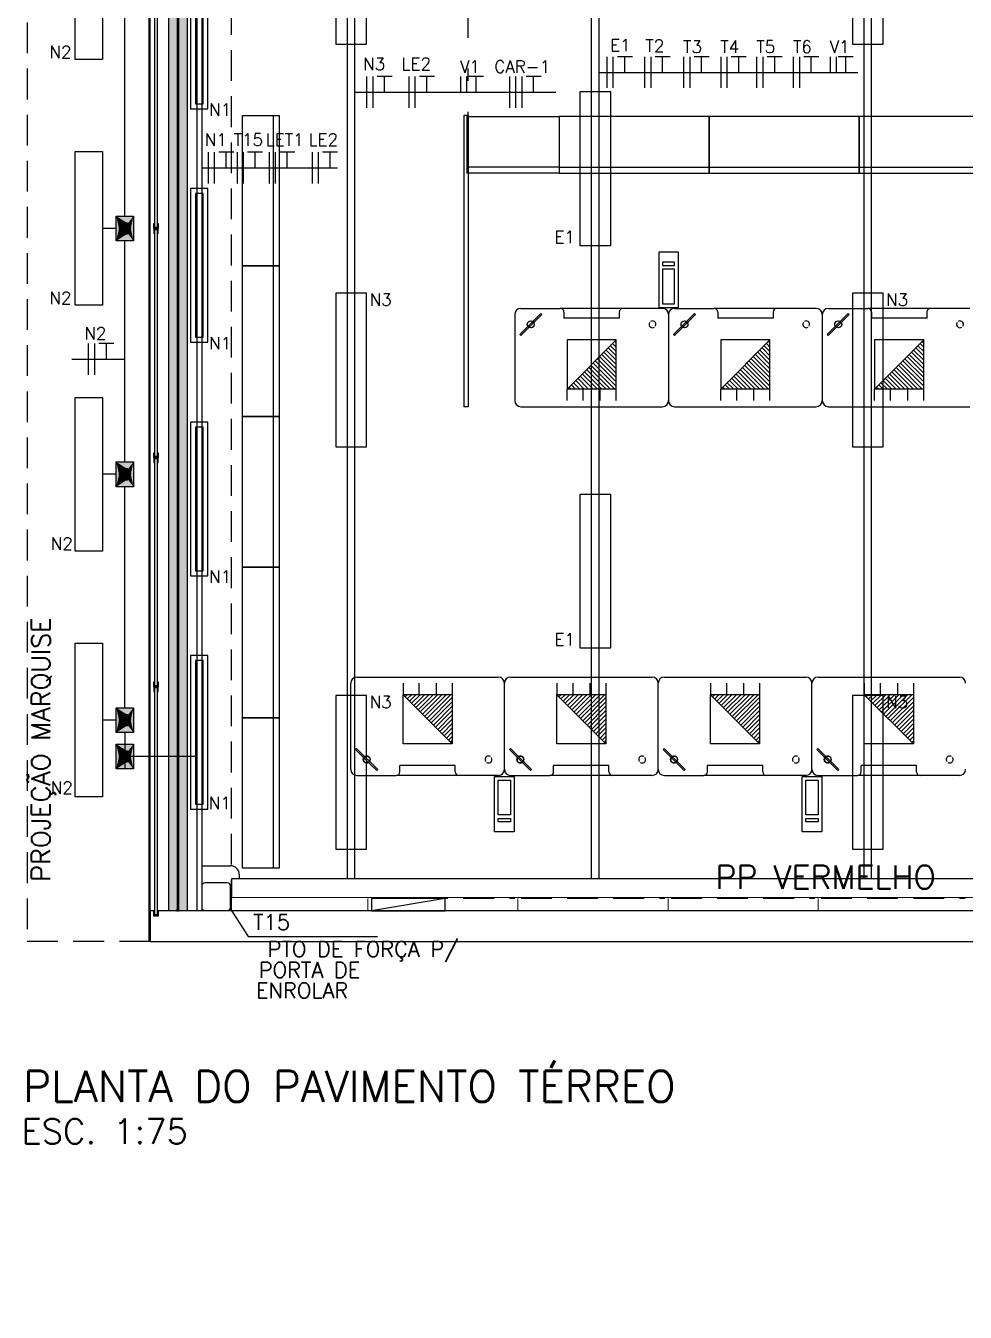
# Model space of a CAD drawing. Header units: metres. Extents: x -367 to 368, y -238 to 226.
# Drawn here: x 198.99 to 206.63, y 196.98 to 207.45 of the extents above; entities that cross this region are included whole.
import ezdxf
from ezdxf.enums import TextEntityAlignment as Align

# ---------------------------------------------------------------- set-up
doc = ezdxf.new("R2010")
doc.units = ezdxf.units.M
for name, pattern in [('LA_BAU_BASES GERAIS_R00$0$LA_BAU_FACHADAS_R01$0$DASHED2', [0.375, 0.25, -0.125]), ('LA_BAU_BASES GERAIS_R00$0$LA_BAU_MERC_R01$0$HIDDEN', [0.375, 0.25, -0.125]), ('LA_BAU_MERC_R01$0$DASHDOT', [1, 0.5, -0.25, 0, -0.25])]:
    doc.linetypes.add(name, pattern=pattern)
for name, color, linetype in [('A-SETA', 2, 'Continuous'), ('A-SIMBELET', 10, 'Continuous'), ('BAS_ILUM_R02$0$ARQ-HAC-251', 7, 'Continuous'), ('ELE-ELÉTRICA', 160, 'Continuous'), ('ELETRICA', 160, 'Continuous'), ('INDICACAO_CIRCUITO', 10, 'Continuous'), ('LA_BAU_BASES GERAIS_R00$0$base', 253, 'Continuous'), ('LA_BAU_BASES GERAIS_R00$0$LA_BAU_MERC_R01$0$CHECK-OUT', 6, 'Continuous'), ('LA_BAU_LUM TÉRREO_R02$0$ARQ-HAC-251', 251, 'Continuous'), ('LA_BAU_LUM TÉRREO_R02$0$ARQ-LUM', 2, 'Continuous'), ('LA_BAU_MERC_R01$0$ARQ-MOB', 8, 'Continuous'), ('Texto', 20, 'Continuous')]:
    doc.layers.add(name, color=color, linetype=linetype)
doc.styles.add('LA_BAU_BASES GERAIS_R00$0$LA_BAU_MERC_R01$0$R40-125-RS', font='romans.shx', dxfattribs={"height": 0.1248})
doc.styles.add('LA_BAU_BASES GERAIS_R00$0$LA_BAU_MERC_R01$0$R60-125-RS', font='romans.shx', dxfattribs={"height": 0.19})
doc.styles.add('LA_BAU_BASES GERAIS_R00$0$LA_BAU_MERC_R01$0$RS80', font='ROMANS', dxfattribs={"height": 0.18})
doc.styles.add('LA_BAU_BASES GERAIS_R00$0$R60-100-RS', font='romans.shx', dxfattribs={"height": 0.152})
doc.styles.add('LA_BAU_BASES GERAIS_R00$0$R60-125-RS', font='romans.shx', dxfattribs={"height": 0.19})
doc.styles.add('LA_BAU_BASES GERAIS_R00$0$R80-100-RS', font='romans.shx', dxfattribs={"height": 0.203})
doc.styles.get("Standard").update_dxf_attribs({"font": 'romans.shx'})
doc.linetypes.add('ZIGZAG', pattern='A,0.00254,-5.08,[131,ltypeshp.shx,S=5.08,R=0,X=-5.08,Y=0],-10.16,[131,ltypeshp.shx,S=5.08,R=180,X=5.08,Y=0],-5.08', length=20.32254)
pattern_1 = [(45, (200.66, 197.437384), (-0.0561266, 0.0561266), [])]

# ---------------------------------------------------------------- blocks, each defined once
blk = doc.blocks.new('LA_BAU_BASES GERAIS_R00$0$LA_BAU_ALVENARIA TÉRREO_R01$0$mainel')
for p, q in [((244.802, 177.711), (244.762, 177.711)), ((244.762, 177.711), (244.762, 177.709)), ((244.762, 177.709), (244.842, 177.709)), ((244.762, 177.709), (244.762, 177.709)), ((244.762, 177.709), (244.8, 177.709)), ((244.842, 177.679), (244.762, 177.679)), ((244.8, 177.679), (244.762, 177.679)), ((244.762, 177.679), (244.762, 177.677)), ((244.762, 177.677), (244.802, 177.677)), ((244.8, 177.709), (244.8, 177.679)), ((244.802, 177.677), (244.802, 177.711)), ((244.802, 177.711), (244.842, 177.711)), ((244.802, 177.677), (244.802, 177.709)), ((244.842, 177.677), (244.802, 177.677)), ((244.804, 177.709), (244.804, 177.679)), ((244.842, 177.709), (244.804, 177.709)), ((244.804, 177.679), (244.842, 177.679)), ((244.842, 177.711), (244.842, 177.709)), ((244.842, 177.679), (244.842, 177.677))]:
    blk.add_line(p, q)
blk = doc.blocks.new('LA_BAU_BASES GERAIS_R00$0$LA_BAU_ALVENARIA TÉRREO_R01')
at = {"layer": 'LA_BAU_BASES GERAIS_R00$0$base', "linetype": 'Continuous'}
h = blk.add_hatch(dxfattribs=at)
h.set_pattern_fill('AR-SAND', color=256, scale=0.001)
h.paths.add_polyline_path([(200.3, 211.35), (200.23, 211.35), (200.23, 200.25), (200.3, 200.25)])
h.paths.add_polyline_path([(200.22, 211.35), (200.15, 211.35), (200.15, 200.25), (200.22, 200.25)])
at = {"layer": 'LA_BAU_BASES GERAIS_R00$0$base', "linetype": 'LA_BAU_BASES GERAIS_R00$0$LA_BAU_FACHADAS_R01$0$DASHED2'}
for p, q in [((200.66, 200.25), (200.66, 222.145)), ((199, 211.6), (199, 200)), ((200, 200), (199, 200))]:
    blk.add_line(p, q, dxfattribs=at)
at = {"layer": 'LA_BAU_BASES GERAIS_R00$0$base', "linetype": 'Continuous'}
for p, q in [((200, 200.25), (200, 221.92)), ((199.99, 215.035), (199.99, 200)), ((200.15, 211.35), (200.15, 200.25)), ((200.22, 211.335), (200.22, 200.265)), ((200.23, 211.335), (200.23, 200.265)), ((200.3, 211.35), (200.3, 200.25))]:
    blk.add_line(p, q, dxfattribs=at)
at = {"layer": 'LA_BAU_BASES GERAIS_R00$0$base'}
for p, q in [((200.037, 205.81), (200.057, 205.81)), ((200.057, 205.79), (200.037, 205.79)), ((200.037, 203.947), (200.057, 203.947)), ((200.057, 203.927), (200.037, 203.927)), ((200.037, 202.083), (200.057, 202.083)), ((200.057, 202.063), (200.037, 202.063))]:
    blk.add_line(p, q, dxfattribs=at)
for points in [[(200.037, 205.81), (200.037, 207.653)], [(200.057, 207.653), (200.057, 205.81)], [(200.037, 203.947), (200.037, 205.79)], [(200.057, 205.79), (200.057, 203.947)], [(200.037, 202.083), (200.037, 203.927)], [(200.057, 203.927), (200.057, 202.083)], [(200.057, 202.063), (200.057, 200.215), (200.037, 200.215), (200.037, 202.063)], [(202.4, 200.35), (201.8, 200.25)], [(200.064, 200.25), (200.064, 200.205), (200.03, 200.205), (200.03, 200.25), (200.032, 200.25), (200.032, 200.207), (200.062, 200.207), (200.062, 200.25), (200.064, 200.25)]]:
    blk.add_lwpolyline(points, dxfattribs=at)
at = {"layer": 'LA_BAU_BASES GERAIS_R00$0$base', "linetype": 'Continuous'}
for points in [[(244.37, 177.984), (244.37, 197.72), (244.49, 197.72), (244.49, 198.93), (245.022, 198.93), (245.022, 199.259), (244.872, 199.259), (244.872, 199.08), (244.37, 199.08), (244.37, 200.03), (244.872, 200.03), (244.872, 199.86), (245.022, 199.86), (245.022, 200.25), (235.3, 200.25), (235.3, 200.601), (235.15, 200.601), (235.15, 200.25), (200.064, 200.25)], [(200.03, 200.25), (200, 200.25), (200, 200), (244.01, 200), (244.01, 177.95), (244.37, 177.95), (244.37, 177.95)]]:
    blk.add_lwpolyline(points, dxfattribs=at)
at = {"layer": 'LA_BAU_BASES GERAIS_R00$0$base'}
for points in [[(202.4, 200.35), (201.8, 200.35), (201.8, 200.25), (202.4, 200.25)], [(200.23, 200.265), (200.23, 200.252), (200.22, 200.252), (200.22, 200.265), (200.218, 200.265), (200.218, 200.25), (200.231, 200.25), (200.231, 200.265)]]:
    blk.add_lwpolyline(points, close=True, dxfattribs=at)
at = {"layer": 'LA_BAU_BASES GERAIS_R00$0$base', "rotation": 90}
for p in [(377.741, -39.002), (377.741, -40.866), (377.741, -42.729)]:
    blk.add_blockref('LA_BAU_BASES GERAIS_R00$0$LA_BAU_ALVENARIA TÉRREO_R01$0$mainel', p, dxfattribs=at)
blk = doc.blocks.new('LA_BAU_BASES GERAIS_R00$0$LA_BAU_MERC_R01$0$MON')
at = {"layer": 'LA_BAU_BASES GERAIS_R00$0$LA_BAU_MERC_R01$0$CHECK-OUT', "color": 8}
for p, q in [((76.653, 39.314), (76.661, 39.322)), ((76.772, 39.195), (76.653, 39.314)), ((76.832, 39.151), (76.661, 39.322)), ((76.772, 39.195), (76.824, 39.143)), ((76.824, 39.143), (76.832, 39.151))]:
    blk.add_line(p, q, dxfattribs=at)
for start, end in [(56.537, 123.463), (326.537, 56.537), (146.537, 236.537), (236.537, 303.463)]:
    blk.add_arc((76.743, 39.232), 0.028, start, end, dxfattribs=at)
blk = doc.blocks.new('LA_BAU_BASES GERAIS_R00$0$LA_BAU_MERC_R01')
at = {"layer": 'LA_BAU_BASES GERAIS_R00$0$base'}
h = blk.add_hatch(dxfattribs=at)
h.set_pattern_fill('ANSI31', color=256, scale=0.2, angle=1080.0001, style=0)
h.set_pattern_definition([(135.00015, (221.078037, 242.559148), (0.017677624, 0.017677715), [])])
h.paths.add_polyline_path([(203.39, 204.493), (203.79, 204.493), (203.79, 204.893)])
h = blk.add_hatch(dxfattribs=at)
h.set_pattern_fill('ANSI31', color=256, scale=0.2, angle=1080.0001, style=0)
h.set_pattern_definition([(135.00015, (222.328037, 242.559148), (0.017677624, 0.017677715), [])])
h.paths.add_polyline_path([(204.64, 204.493), (205.04, 204.493), (205.04, 204.893)])
h = blk.add_hatch(dxfattribs=at)
h.set_pattern_fill('ANSI31', color=256, scale=0.2, angle=1080.0001, style=0)
h.set_pattern_definition([(135.00015, (223.578037, 242.559148), (0.017677624, 0.017677715), [])])
h.paths.add_polyline_path([(205.89, 204.493), (206.29, 204.493), (206.29, 204.893)])
h = blk.add_hatch(dxfattribs=at)
h.set_pattern_fill('ANSI31', color=256, scale=0.2, angle=900.0001, style=0)
h.set_pattern_definition([(224.99985, (219.74356, 163.940852), (0.017677624, -0.017677715), [])])
h.paths.add_polyline_path([(202.056, 202.007), (202.456, 202.007), (202.456, 201.607)])
h = blk.add_hatch(dxfattribs=at)
h.set_pattern_fill('ANSI31', color=256, scale=0.2, angle=900.0001, style=0)
h.set_pattern_definition([(224.99985, (220.99356, 163.940852), (0.017677624, -0.017677715), [])])
h.paths.add_polyline_path([(203.306, 202.007), (203.706, 202.007), (203.706, 201.607)])
h = blk.add_hatch(dxfattribs=at)
h.set_pattern_fill('ANSI31', color=256, scale=0.2, angle=900.0001, style=0)
h.set_pattern_definition([(224.99985, (222.24356, 163.940852), (0.017677624, -0.017677715), [])])
h.paths.add_polyline_path([(204.556, 202.007), (204.956, 202.007), (204.956, 201.607)])
h = blk.add_hatch(dxfattribs=at)
h.set_pattern_fill('ANSI31', color=256, scale=0.2, angle=900.0001, style=0)
h.set_pattern_definition([(224.99985, (223.49356, 163.940852), (0.017677624, -0.017677715), [])])
h.paths.add_polyline_path([(205.806, 202.007), (206.206, 202.007), (206.206, 201.607)])
for p, q in [((200.75, 205.495), (200.75, 206.72)), ((200.75, 206.72), (201.05, 206.72)), ((201, 206.72), (201, 205.495)), ((201.05, 206.72), (201.05, 205.495)), ((202.55, 206.72), (202.55, 204.35)), ((202.585, 206.72), (202.55, 206.72)), ((202.575, 206.71), (203.325, 206.71)), ((202.575, 206.71), (202.575, 206.25)), ((202.585, 206.72), (202.585, 204.35)), ((203.325, 206.71), (203.325, 206.25)), ((204.545, 206.71), (203.325, 206.71)), ((203.325, 206.71), (203.325, 206.25)), ((205.765, 206.71), (204.545, 206.71)), ((204.545, 206.71), (204.545, 206.25)), ((204.545, 206.25), (204.545, 206.71)), ((206.985, 206.71), (205.765, 206.71)), ((205.765, 206.71), (205.765, 206.25)), ((205.765, 206.25), (205.765, 206.71)), ((203.325, 206.3), (202.575, 206.3)), ((203.325, 206.3), (204.545, 206.3)), ((204.545, 206.3), (205.765, 206.3)), ((205.765, 206.3), (206.985, 206.3)), ((203.325, 206.25), (202.575, 206.25)), ((203.325, 206.25), (204.545, 206.25)), ((204.545, 206.25), (205.765, 206.25)), ((205.765, 206.25), (206.985, 206.25)), ((201.05, 205.495), (200.75, 205.495)), ((200.75, 204.27), (200.75, 205.495)), ((200.75, 205.495), (201.05, 205.495)), ((201, 205.495), (201, 204.27)), ((201.05, 205.495), (201.05, 204.27)), ((203.015, 205.15), (203.335, 205.15)), ((203.845, 205.15), (203.335, 205.15)), ((204.165, 205.15), (203.845, 205.15)), ((204.265, 205.15), (204.585, 205.15)), ((205.095, 205.15), (204.585, 205.15)), ((205.415, 205.15), (205.095, 205.15)), ((205.515, 205.15), (205.835, 205.15)), ((206.345, 205.15), (205.835, 205.15)), ((206.665, 205.15), (206.345, 205.15)), ((202.965, 205.1), (202.965, 204.4)), ((203.365, 205.12), (203.365, 205.07)), ((203.815, 205.07), (203.365, 205.07)), ((203.815, 205.12), (203.815, 205.07)), ((204.215, 205.1), (204.215, 204.6)), ((204.215, 205.1), (204.215, 204.4)), ((204.615, 205.12), (204.615, 205.07)), ((205.065, 205.07), (204.615, 205.07)), ((205.065, 205.12), (205.065, 205.07)), ((205.465, 205.1), (205.465, 204.6)), ((205.465, 205.1), (205.465, 204.4)), ((205.865, 205.12), (205.865, 205.07)), ((206.315, 205.07), (205.865, 205.07)), ((206.315, 205.12), (206.315, 205.07)), ((203.79, 204.893), (203.39, 204.493)), ((203.79, 204.893), (203.39, 204.893)), ((203.39, 204.893), (203.39, 204.493)), ((203.79, 204.493), (203.79, 204.893)), ((205.04, 204.893), (204.64, 204.493)), ((205.04, 204.893), (204.64, 204.893)), ((204.64, 204.893), (204.64, 204.493)), ((205.04, 204.493), (205.04, 204.893)), ((206.29, 204.893), (205.89, 204.493)), ((206.29, 204.893), (205.89, 204.893)), ((205.89, 204.893), (205.89, 204.493)), ((206.29, 204.493), (206.29, 204.893)), ((204.215, 204.6), (204.215, 204.4)), ((205.465, 204.6), (205.465, 204.4)), ((203.79, 204.493), (203.39, 204.493)), ((203.39, 204.4), (203.39, 204.493)), ((203.52, 204.4), (203.52, 204.493)), ((203.66, 204.4), (203.66, 204.493)), ((203.79, 204.4), (203.79, 204.493)), ((205.04, 204.493), (204.64, 204.493)), ((204.64, 204.4), (204.64, 204.493)), ((204.77, 204.4), (204.77, 204.493)), ((204.91, 204.4), (204.91, 204.493)), ((205.04, 204.4), (205.04, 204.493)), ((206.29, 204.493), (205.89, 204.493)), ((205.89, 204.4), (205.89, 204.493)), ((206.02, 204.4), (206.02, 204.493)), ((206.16, 204.4), (206.16, 204.493)), ((206.29, 204.4), (206.29, 204.493)), ((202.585, 204.35), (202.55, 204.35)), ((203.015, 204.35), (204.165, 204.35)), ((204.265, 204.35), (205.415, 204.35)), ((205.515, 204.35), (206.665, 204.35)), ((200.75, 203.045), (200.75, 204.27)), ((200.75, 204.27), (201.05, 204.27)), ((201.05, 204.27), (200.75, 204.27)), ((201, 204.27), (201, 203.045)), ((201.05, 204.27), (201.05, 203.045)), ((200.75, 201.82), (200.75, 203.045)), ((200.75, 203.045), (201.05, 203.045)), ((201.05, 203.045), (200.75, 203.045)), ((201, 203.045), (201, 201.82)), ((201.05, 203.045), (201.05, 201.82)), ((201.681, 202.15), (202.831, 202.15)), ((202.931, 202.15), (204.081, 202.15)), ((204.181, 202.15), (205.331, 202.15)), ((205.431, 202.15), (206.581, 202.15)), ((201.631, 201.4), (201.631, 202.1)), ((202.056, 202.1), (202.056, 202.007)), ((202.456, 201.607), (202.056, 202.007)), ((202.056, 201.607), (202.056, 202.007)), ((202.456, 202.007), (202.056, 202.007)), ((202.186, 202.1), (202.186, 202.007)), ((202.326, 202.1), (202.326, 202.007)), ((202.456, 202.1), (202.456, 202.007)), ((202.456, 202.007), (202.456, 201.607)), ((202.881, 201.9), (202.881, 202.1)), ((202.881, 201.4), (202.881, 202.1)), ((203.306, 202.1), (203.306, 202.007)), ((203.706, 201.607), (203.306, 202.007)), ((203.306, 201.607), (203.306, 202.007)), ((203.706, 202.007), (203.306, 202.007)), ((203.436, 202.1), (203.436, 202.007)), ((203.576, 202.1), (203.576, 202.007)), ((203.706, 202.1), (203.706, 202.007)), ((203.706, 202.007), (203.706, 201.607)), ((204.131, 201.4), (204.131, 202.1)), ((204.131, 201.9), (204.131, 202.1)), ((204.556, 202.1), (204.556, 202.007)), ((204.956, 201.607), (204.556, 202.007)), ((204.556, 201.607), (204.556, 202.007)), ((204.956, 202.007), (204.556, 202.007)), ((204.686, 202.1), (204.686, 202.007)), ((204.826, 202.1), (204.826, 202.007)), ((204.956, 202.1), (204.956, 202.007)), ((204.956, 202.007), (204.956, 201.607)), ((205.381, 201.9), (205.381, 202.1)), ((205.381, 201.4), (205.381, 202.1)), ((205.806, 202.1), (205.806, 202.007)), ((206.206, 201.607), (205.806, 202.007)), ((205.806, 201.607), (205.806, 202.007)), ((206.206, 202.007), (205.806, 202.007)), ((205.936, 202.1), (205.936, 202.007)), ((206.076, 202.1), (206.076, 202.007)), ((206.206, 202.1), (206.206, 202.007)), ((206.206, 202.007), (206.206, 201.607)), ((202.881, 201.4), (202.881, 201.9)), ((204.131, 201.4), (204.131, 201.9)), ((205.381, 201.4), (205.381, 201.9)), ((200.75, 200.595), (200.75, 201.82)), ((200.75, 201.82), (201.05, 201.82)), ((201.05, 201.82), (200.75, 201.82)), ((201, 201.82), (201, 200.595)), ((201.05, 201.82), (201.05, 200.595)), ((202.456, 201.607), (202.056, 201.607)), ((203.706, 201.607), (203.306, 201.607)), ((204.956, 201.607), (204.556, 201.607)), ((206.206, 201.607), (205.806, 201.607)), ((202.031, 201.38), (202.031, 201.43)), ((202.481, 201.43), (202.031, 201.43)), ((202.481, 201.38), (202.481, 201.43)), ((203.281, 201.38), (203.281, 201.43)), ((203.731, 201.43), (203.281, 201.43)), ((203.731, 201.38), (203.731, 201.43)), ((204.531, 201.38), (204.531, 201.43)), ((204.981, 201.43), (204.531, 201.43)), ((204.981, 201.38), (204.981, 201.43)), ((205.781, 201.38), (205.781, 201.43)), ((206.231, 201.43), (205.781, 201.43)), ((206.231, 201.38), (206.231, 201.43)), ((201.681, 201.35), (202.001, 201.35)), ((202.511, 201.35), (202.001, 201.35)), ((202.831, 201.35), (202.511, 201.35)), ((202.931, 201.35), (203.251, 201.35)), ((203.761, 201.35), (203.251, 201.35)), ((204.081, 201.35), (203.761, 201.35)), ((204.181, 201.35), (204.501, 201.35)), ((205.011, 201.35), (204.501, 201.35)), ((205.331, 201.35), (205.011, 201.35)), ((205.431, 201.35), (205.751, 201.35)), ((206.261, 201.35), (205.751, 201.35)), ((206.581, 201.35), (206.261, 201.35)), ((201.05, 200.595), (200.75, 200.595))]:
    blk.add_line(p, q, dxfattribs=at)
at = {"layer": 'LA_BAU_BASES GERAIS_R00$0$base', "lineweight": 0}
for p, q in [((201.771, 200.35), (201.771, 200.25)), ((202.991, 200.25), (202.991, 200.35)), ((202.991, 200.35), (202.991, 200.25)), ((204.211, 200.35), (204.211, 200.25)), ((204.211, 200.25), (204.211, 200.35)), ((205.431, 200.35), (205.431, 200.25)), ((205.431, 200.25), (205.431, 200.35)), ((201.771, 200.25), (202.991, 200.25)), ((202.991, 200.25), (204.211, 200.25)), ((204.211, 200.25), (205.431, 200.25)), ((205.431, 200.25), (206.651, 200.25))]:
    blk.add_line(p, q, dxfattribs=at)
at = {"layer": 'LA_BAU_BASES GERAIS_R00$0$base', "linetype": 'LA_BAU_BASES GERAIS_R00$0$LA_BAU_MERC_R01$0$HIDDEN', "lineweight": 0}
for p, q in [((201.796, 200.35), (202.966, 200.35)), ((203.016, 200.35), (204.186, 200.35)), ((204.236, 200.35), (205.406, 200.35)), ((205.456, 200.35), (206.626, 200.35))]:
    blk.add_line(p, q, dxfattribs=at)
at = {"layer": 'LA_BAU_BASES GERAIS_R00$0$base'}
for points in [[(204.135, 205.158), (204.295, 205.158), (204.295, 205.608), (204.135, 205.608)], [(204.165, 205.5), (204.265, 205.5), (204.265, 205.526), (204.165, 205.526)], [(204.165, 205.188), (204.265, 205.188), (204.265, 205.469), (204.165, 205.469)], [(202.801, 201.342), (202.961, 201.342), (202.961, 200.892), (202.801, 200.892)], [(202.831, 201.312), (202.931, 201.312), (202.931, 201.031), (202.831, 201.031)], [(205.301, 201.342), (205.461, 201.342), (205.461, 200.892), (205.301, 200.892)], [(205.331, 201.312), (205.431, 201.312), (205.431, 201.031), (205.331, 201.031)], [(202.831, 201), (202.931, 201), (202.931, 200.974), (202.831, 200.974)], [(205.331, 201), (205.431, 201), (205.431, 200.974), (205.331, 200.974)]]:
    blk.add_lwpolyline(points, close=True, dxfattribs=at)
for centre in [(203.095, 205.02), (204.345, 205.02), (205.595, 205.02), (201.76, 201.48), (203.01, 201.48), (204.26, 201.48), (205.51, 201.48)]:
    blk.add_circle(centre, 0.0281, dxfattribs=at)
for centre, radius, start, end in [((203.015, 205.1), 0.05, 90, 180), ((203.335, 205.12), 0.03, 360, 90), ((203.845, 205.12), 0.03, 90, 180), ((204.165, 205.1), 0.05, 0, 90), ((204.265, 205.1), 0.05, 90, 180), ((204.585, 205.12), 0.03, 360, 90), ((205.095, 205.12), 0.03, 90, 180), ((205.415, 205.1), 0.05, 0, 90), ((205.515, 205.1), 0.05, 90, 180), ((205.835, 205.12), 0.03, 360, 90), ((206.345, 205.12), 0.03, 90, 180), ((204.085, 205.02), 0.028, 146.537, 236.537), ((204.085, 205.02), 0.028, 56.537, 123.463), ((204.085, 205.02), 0.028, 326.537, 56.537), ((205.335, 205.02), 0.028, 146.537, 236.537), ((205.335, 205.02), 0.028, 56.537, 123.463), ((205.335, 205.02), 0.028, 326.537, 56.537), ((206.585, 205.02), 0.028, 146.537, 236.537), ((206.585, 205.02), 0.028, 56.537, 123.463), ((206.585, 205.02), 0.028, 326.537, 56.537), ((204.085, 205.02), 0.028, 236.537, 303.463), ((205.335, 205.02), 0.028, 236.537, 303.463), ((206.585, 205.02), 0.028, 236.537, 303.463), ((203.015, 204.4), 0.05, 180, 270), ((204.165, 204.4), 0.05, 270, 0), ((204.265, 204.4), 0.05, 180, 270), ((205.415, 204.4), 0.05, 270, 0), ((205.515, 204.4), 0.05, 180, 270), ((201.681, 202.1), 0.05, 90, 180), ((202.831, 202.1), 0.05, 360, 90), ((202.931, 202.1), 0.05, 90, 180), ((204.081, 202.1), 0.05, 360, 90), ((204.181, 202.1), 0.05, 90, 180), ((205.331, 202.1), 0.05, 360, 90), ((205.431, 202.1), 0.05, 90, 180), ((206.581, 202.1), 0.05, 360, 90), ((202.751, 201.48), 0.028, 123.463, 213.463), ((202.751, 201.48), 0.028, 56.537, 123.463), ((202.751, 201.48), 0.028, 303.463, 33.463), ((204.001, 201.48), 0.028, 123.463, 213.463), ((204.001, 201.48), 0.028, 56.537, 123.463), ((204.001, 201.48), 0.028, 303.463, 33.463), ((205.251, 201.48), 0.028, 123.463, 213.463), ((205.251, 201.48), 0.028, 56.537, 123.463), ((205.251, 201.48), 0.028, 303.463, 33.463), ((206.501, 201.48), 0.028, 123.463, 213.463), ((206.501, 201.48), 0.028, 56.537, 123.463), ((206.501, 201.48), 0.028, 303.463, 33.463), ((201.681, 201.4), 0.05, 180, 270), ((202.001, 201.38), 0.03, 270, 0), ((202.511, 201.38), 0.03, 180, 270), ((202.751, 201.48), 0.028, 236.537, 303.463), ((202.831, 201.4), 0.05, 270, 0), ((202.931, 201.4), 0.05, 180, 270), ((203.251, 201.38), 0.03, 270, 0), ((203.761, 201.38), 0.03, 180, 270), ((204.001, 201.48), 0.028, 236.537, 303.463), ((204.081, 201.4), 0.05, 270, 0), ((204.181, 201.4), 0.05, 180, 270), ((204.501, 201.38), 0.03, 270, 0), ((205.011, 201.38), 0.03, 180, 270), ((205.251, 201.48), 0.028, 236.537, 303.463), ((205.331, 201.4), 0.05, 270, 0), ((205.431, 201.4), 0.05, 180, 270), ((205.751, 201.38), 0.03, 270, 0), ((206.261, 201.38), 0.03, 180, 270), ((206.501, 201.48), 0.028, 236.537, 303.463), ((206.581, 201.4), 0.05, 270, 0)]:
    blk.add_arc(centre, radius, start, end, dxfattribs=at)
at = {"layer": 'LA_BAU_BASES GERAIS_R00$0$base', "xscale": -1, "rotation": 180}
for p in [(126.352, 244.252), (127.602, 244.252), (128.852, 244.252)]:
    blk.add_blockref('LA_BAU_BASES GERAIS_R00$0$LA_BAU_MERC_R01$0$MON', p, dxfattribs=at)
at = {"layer": 'LA_BAU_BASES GERAIS_R00$0$base'}
for p in [(125.018, 162.248), (126.268, 162.248), (127.518, 162.248), (128.768, 162.248)]:
    blk.add_blockref('LA_BAU_BASES GERAIS_R00$0$LA_BAU_MERC_R01$0$MON', p, dxfattribs=at)
at = {"layer": 'LA_BAU_BASES GERAIS_R00$0$base', "lineweight": 13, "style": 'LA_BAU_BASES GERAIS_R00$0$LA_BAU_MERC_R01$0$R60-125-RS'}
blk.add_text('PP VERMELHO', height=0.19, rotation=359.9831, dxfattribs=at).set_placement((204.596, 200.428, 7.262))
at = {"layer": 'LA_BAU_BASES GERAIS_R00$0$base', "text_generation_flag": 4}
for tag, height, rotation, style, p in [('CD H=1.45', 0.12, 180, 'LA_BAU_BASES GERAIS_R00$0$LA_BAU_MERC_R01$0$RS80', (261.738, 205.549)), ('CD H=1.45', 0.12, 180, 'LA_BAU_BASES GERAIS_R00$0$LA_BAU_MERC_R01$0$RS80', (262.989, 205.549)), ('CD H=2.25', 0.125, 270, 'LA_BAU_BASES GERAIS_R00$0$LA_BAU_MERC_R01$0$R40-125-RS', (266.17, 203.663)), ('CD H=1.45', 0.12, 180, 'LA_BAU_BASES GERAIS_R00$0$LA_BAU_MERC_R01$0$RS80', (261.354, 202.826)), ('CD H=1.45', 0.12, 180, 'LA_BAU_BASES GERAIS_R00$0$LA_BAU_MERC_R01$0$RS80', (262.605, 202.826)), ('CD H=1.45', 0.12, 180, 'LA_BAU_BASES GERAIS_R00$0$LA_BAU_MERC_R01$0$RS80', (263.857, 202.826)), ('CD H=1.45', 0.12, 180, 'LA_BAU_BASES GERAIS_R00$0$LA_BAU_MERC_R01$0$RS80', (265.108, 202.826))]:
    blk.add_attdef(tag, text='', height=height, rotation=rotation, dxfattribs=dict(at, style=style)).set_placement(p, align=Align.MIDDLE)
at = {"layer": 'LA_BAU_BASES GERAIS_R00$0$base', "style": 'LA_BAU_BASES GERAIS_R00$0$LA_BAU_MERC_R01$0$RS80', "text_generation_flag": 4}
for p in [(261.764, 204.896), (263.015, 204.896)]:
    blk.add_attdef('CD H=1.45', text='', height=0.12, dxfattribs=at).set_placement(p, align=Align.MIDDLE)
at = {"layer": 'LA_BAU_BASES GERAIS_R00$0$base', "style": 'LA_BAU_BASES GERAIS_R00$0$LA_BAU_MERC_R01$0$R40-125-RS'}
for p in [(246.243, 203.098), (247.393, 203.098), (248.543, 203.098), (249.693, 203.098), (250.843, 203.098), (246.243, 202.318), (247.393, 202.318), (248.543, 202.318), (249.693, 202.318), (250.843, 202.318)]:
    blk.add_attdef('TIPO', text='', height=0.125, rotation=180, dxfattribs=at).set_placement(p, align=Align.MIDDLE)
blk = doc.blocks.new('LA_BAU_BASES GERAIS_R00')
at = {"layer": 'LA_BAU_BASES GERAIS_R00$0$base'}
for name in ['LA_BAU_BASES GERAIS_R00$0$LA_BAU_MERC_R01', 'LA_BAU_BASES GERAIS_R00$0$LA_BAU_ALVENARIA TÉRREO_R01']:
    blk.add_blockref(name, (0, 0), dxfattribs=at)
at = {"layer": 'LA_BAU_BASES GERAIS_R00$0$base', "insert": (199.035, 200.486), "char_height": 0.152, "width": 4.1072, "attachment_point": 1, "rotation": 90, "style": 'LA_BAU_BASES GERAIS_R00$0$R60-100-RS'}
blk.add_mtext('PROJEÇÃO MARQUISE', dxfattribs=at)
at = {"layer": 'LA_BAU_BASES GERAIS_R00$0$base', "style": 'LA_BAU_BASES GERAIS_R00$0$R60-125-RS'}
for p in [(242.782, 218.919), (358.637, 192.964)]:
    blk.add_attdef('S', text='', height=0.19, rotation=90, dxfattribs=at).set_placement(p, align=Align.MIDDLE_CENTER)
at = {"layer": 'LA_BAU_BASES GERAIS_R00$0$base', "style": 'LA_BAU_BASES GERAIS_R00$0$R80-100-RS'}
blk.add_attdef('ACESSO', text='', height=0.203, dxfattribs=at).set_placement((365.922, 191.987), align=Align.TOP_CENTER)
at = {"layer": 'LA_BAU_BASES GERAIS_R00$0$base', "style": 'LA_BAU_BASES GERAIS_R00$0$R60-125-RS'}
blk.add_attdef('S', text='', height=0.19, dxfattribs=at).set_placement((266.114, 180.913), align=Align.MIDDLE_CENTER)
blk = doc.blocks.new('LA_BAU_LUM TÉRREO_R02$0$LUMINARIA EMBUTIDA CAIXA COBRE ROLO')
at = {"color": 7}
for points in [[(0, 0), (1.249, 0), (1.249, 0.141), (0, 0.141)], [(0.04, 0.04), (1.209, 0.04), (1.209, 0.101), (0.04, 0.101)]]:
    blk.add_lwpolyline(points, close=True, dxfattribs=at)
blk = doc.blocks.new('A$C716F59AC')
at = {"color": 7}
for p, q in [((-67.361, 29.235), (-67.361, 30.485)), ((-67.139, 30.485), (-67.139, 29.235)), ((-67.139, 29.235), (-67.361, 29.235)), ((-67.361, 27.235), (-67.361, 28.485)), ((-67.361, 28.485), (-67.139, 28.485)), ((-67.139, 28.485), (-67.139, 27.235)), ((-67.139, 27.235), (-67.361, 27.235)), ((-67.361, 25.235), (-67.361, 26.485)), ((-67.361, 26.485), (-67.139, 26.485)), ((-67.139, 26.485), (-67.139, 25.235)), ((-67.139, 25.235), (-67.361, 25.235)), ((-67.361, 23.235), (-67.361, 24.485)), ((-67.361, 24.485), (-67.139, 24.485)), ((-67.139, 24.485), (-67.139, 23.235)), ((-67.139, 23.235), (-67.361, 23.235))]:
    blk.add_line(p, q, dxfattribs=at)
at = {"layer": 'LA_BAU_LUM TÉRREO_R02$0$ARQ-HAC-251', "color": 160}
for p, q in [((-65.145, 22.569), (-65.145, 44.205)), ((-65.085, 22.569), (-65.085, 44.205)), ((-63.16, 22.569), (-63.16, 44.205)), ((-63.1, 22.569), (-63.1, 44.205)), ((-60.945, 22.569), (-60.945, 44.205)), ((-60.885, 22.569), (-60.885, 44.205))]:
    blk.add_line(p, q, dxfattribs=at)
at = {"layer": 'LA_BAU_LUM TÉRREO_R02$0$ARQ-HAC-251'}
blk.add_line((-63.1, 27.648), (-63.1, 44.205), dxfattribs=at)
at = {"layer": 'LA_BAU_LUM TÉRREO_R02$0$ARQ-HAC-251', "color": 7}
blk.add_line((-60.945, 26.753), (-60.945, 32.515), dxfattribs=at)
at = {"layer": 'LA_BAU_LUM TÉRREO_R02$0$ARQ-LUM', "color": 7}
for points in [[(-64.99, 29.358), (-64.99, 30.608), (-65.24, 30.608), (-65.24, 29.358)], [(-64.99, 29.358), (-64.99, 30.608), (-65.24, 30.608), (-65.24, 29.358)], [(-60.79, 29.358), (-60.79, 30.608), (-61.04, 30.608), (-61.04, 29.358)], [(-60.79, 29.358), (-60.79, 30.608), (-61.04, 30.608), (-61.04, 29.358)], [(-63.005, 27.721), (-63.005, 28.971), (-63.255, 28.971), (-63.255, 27.721)], [(-63.005, 27.721), (-63.005, 28.971), (-63.255, 28.971), (-63.255, 27.721)], [(-64.99, 26.084), (-64.99, 27.334), (-65.24, 27.334), (-65.24, 26.084)], [(-64.99, 26.084), (-64.99, 27.334), (-65.24, 27.334), (-65.24, 26.084)], [(-60.79, 26.084), (-60.79, 27.334), (-61.04, 27.334), (-61.04, 26.084)], [(-60.79, 26.084), (-60.79, 27.334), (-61.04, 27.334), (-61.04, 26.084)], [(-63.005, 24.447), (-63.005, 25.697), (-63.255, 25.697), (-63.255, 24.447)], [(-63.005, 24.447), (-63.005, 25.697), (-63.255, 25.697), (-63.255, 24.447)], [(-64.99, 22.81), (-64.99, 24.06), (-65.24, 24.06), (-65.24, 22.81)], [(-64.99, 22.81), (-64.99, 24.06), (-65.24, 24.06), (-65.24, 22.81)], [(-60.79, 22.81), (-60.79, 24.06), (-61.04, 24.06), (-61.04, 22.81)], [(-60.79, 22.81), (-60.79, 24.06), (-61.04, 24.06), (-61.04, 22.81)]]:
    blk.add_lwpolyline(points, close=True, dxfattribs=at)
for points in [[(-63.005, 28.721), (-63.005, 28.971), (-63.255, 28.971), (-63.005, 28.721)], [(-63.005, 25.447), (-63.005, 25.697), (-63.255, 25.697), (-63.005, 25.447)]]:
    blk.add_solid(points, dxfattribs=at)
at = {"layer": 'LA_BAU_LUM TÉRREO_R02$0$ARQ-LUM', "color": 7, "rotation": 90}
for p in [(-66.28, 28.834), (-66.28, 26.935), (-66.28, 25.035), (-66.28, 23.136)]:
    blk.add_blockref('LA_BAU_LUM TÉRREO_R02$0$LUMINARIA EMBUTIDA CAIXA COBRE ROLO', p, dxfattribs=at)
blk = doc.blocks.new('CD')
at = {"color": 10}
blk.add_lwpolyline([(0.15, 0.108), (0, 0.108), (0, -0.108), (0.15, -0.108)], close=True, dxfattribs=at)
blk.add_circle((0.075, 0), 0.0507, dxfattribs=at)
at = {"color": 10, "linetype": 'Continuous'}
for points in [[(0.024, 0), (0, 0.108), (0, -0.108)], [(0.025, 0.009), (0, 0.108), (0.024, 0)], [(0.027, 0.017), (0, 0.108), (0.025, 0.009)], [(0.031, 0.025), (0, 0.108), (0.027, 0.017)], [(0.036, 0.033), (0, 0.108), (0.031, 0.025)], [(0.042, 0.039), (0, 0.108), (0.036, 0.033)], [(0.05, 0.044), (0, 0.108), (0.042, 0.039)], [(0.058, 0.048), (0, 0.108), (0.05, 0.044)], [(0.066, 0.05), (0, 0.108), (0.058, 0.048)], [(0.075, 0.051), (0, 0.108), (0.066, 0.05)], [(0.084, 0.05), (0, 0.108), (0.075, 0.051)], [(0.092, 0.048), (0, 0.108), (0.084, 0.05)], [(0.1, 0.044), (0, 0.108), (0.092, 0.048)], [(0.15, 0.108), (0, 0.108), (0.1, 0.044)], [(0.15, 0.108), (0.1, 0.044), (0.108, 0.039)], [(0.15, 0.108), (0.108, 0.039), (0.114, 0.033)], [(0.15, 0.108), (0.114, 0.033), (0.119, 0.025)], [(0.15, 0.108), (0.119, 0.025), (0.123, 0.017)], [(0.15, 0.108), (0.123, 0.017), (0.125, 0.009)], [(0.15, 0.108), (0.125, 0.009), (0.126, 0)], [(0.15, 0.108), (0.126, 0), (0.15, -0.108)], [(0.025, -0.009), (0.024, 0), (0, -0.108)], [(0.027, -0.017), (0.025, -0.009), (0, -0.108)], [(0.031, -0.025), (0.027, -0.017), (0, -0.108)], [(0.036, -0.033), (0.031, -0.025), (0, -0.108)], [(0.042, -0.039), (0.036, -0.033), (0, -0.108)], [(0.05, -0.044), (0.042, -0.039), (0, -0.108)], [(0.058, -0.048), (0.05, -0.044), (0, -0.108)], [(0.1, -0.044), (0.092, -0.048), (0, -0.108)], [(0.15, -0.108), (0.1, -0.044), (0, -0.108)], [(0.066, -0.05), (0.058, -0.048), (0, -0.108)], [(0.092, -0.048), (0.084, -0.05), (0, -0.108)], [(0.075, -0.051), (0.066, -0.05), (0, -0.108)], [(0.084, -0.05), (0.075, -0.051), (0, -0.108)], [(0.15, -0.108), (0.108, -0.039), (0.1, -0.044)], [(0.15, -0.108), (0.114, -0.033), (0.108, -0.039)], [(0.15, -0.108), (0.119, -0.025), (0.114, -0.033)], [(0.15, -0.108), (0.123, -0.017), (0.119, -0.025)], [(0.15, -0.108), (0.125, -0.009), (0.123, -0.017)], [(0.15, -0.108), (0.126, 0), (0.125, -0.009)]]:
    blk.add_solid(points, dxfattribs=at)
blk = doc.blocks.new('A$C152F3989')
at = {"layer": 'ELE-ELÉTRICA', "color": 3}
for p, q in [((-65.84, 2.572), (-65.84, 2.422)), ((-38.725, 2.572), (-65.84, 2.572)), ((-65.84, 2.422), (-38.664, 2.42))]:
    blk.add_line(p, q, dxfattribs=at)
blk = doc.blocks.new('A$C22FC1C22')
at = {"layer": 'LA_BAU_MERC_R01$0$ARQ-MOB', "linetype": 'LA_BAU_MERC_R01$0$DASHDOT'}
blk.add_line((1.835, 5.655), (1.835, 14.755), dxfattribs=at)

msp = doc.modelspace()

# ---------------------------------------------------------------- hatches: boundary and pattern name
at = {"layer": 'ELE-ELÉTRICA'}
h = msp.add_hatch(dxfattribs=at)
h.set_pattern_fill('ANSI31', color=2, scale=0.025, style=0)
h.set_pattern_definition(pattern_1)
edge = h.paths.add_edge_path()
edge.add_line((200.66, 200.509), (200.66, 200.359))
edge = h.paths.add_edge_path()
edge.add_line((200.66, 200.359), (227.836, 200.358))
edge = h.paths.add_edge_path()
edge.add_line((227.775, 200.509), (200.66, 200.509))
h = msp.add_hatch(dxfattribs=at)
h.set_pattern_fill('ANSI31', color=2, scale=0.025, style=0)
h.set_pattern_definition(pattern_1)
edge = h.paths.add_edge_path()
edge.add_line((200.66, 200.509), (200.66, 200.359))
edge = h.paths.add_edge_path()
edge.add_line((200.66, 200.359), (227.836, 200.358))
edge = h.paths.add_edge_path()
edge.add_line((227.775, 200.509), (200.66, 200.509))
at = {"layer": 'ELETRICA'}
for points in [[(199.747, 205.8, 1), (199.842, 205.8, 1)], [(199.747, 203.8, 1), (199.842, 203.8, 1)], [(199.747, 201.8, 1), (199.842, 201.8, 1)], [(199.747, 201.504, 1), (199.842, 201.504, 1)]]:
    msp.add_hatch(color=10, dxfattribs=at).paths.add_polyline_path(points)

# ---------------------------------------------------------------- linework, layer by layer
at = {"color": 20}
for p, q in [((199.499, 204.61), (199.499, 204.864)), ((199.549, 204.61), (199.549, 204.864))]:
    msp.add_line(p, q, dxfattribs=at)
at = {"color": 20, "linetype": 'Continuous'}
for p, q in [((199.705, 204.864), (199.583, 204.864)), ((199.644, 204.737), (199.644, 204.864))]:
    msp.add_line(p, q, dxfattribs=at)
at = {"layer": 'A-SETA', "color": 2}
for q in [(199.436, 204.737), (199.795, 204.737)]:
    msp.add_line((199.364, 204.737), q, dxfattribs=at)
at = {"layer": 'BAS_ILUM_R02$0$ARQ-HAC-251', "color": 160}
for p, q in [((199.795, 205.902), (199.795, 207.698)), ((199.795, 203.902), (199.795, 205.698)), ((199.795, 201.902), (199.795, 203.698))]:
    msp.add_line(p, q, dxfattribs=at)
at = {"layer": 'ELE-ELÉTRICA', "color": 160}
for p, q in [((200.38, 222.145), (200.38, 200.25)), ((200.42, 222.145), (200.42, 200.25)), ((199.795, 201.698), (199.795, 201.402)), ((200.38, 201.504), (199.749, 201.504)), ((200.42, 200.616), (200.651, 200.616)), ((200.726, 200.509), (200.726, 200.541))]:
    msp.add_line(p, q, dxfattribs=at)
at = {"layer": 'ELE-ELÉTRICA', "color": 20}
for p, q in [((203.716, 206.943, 0), (203.716, 207.196, 0)), ((203.766, 206.943, 0), (203.766, 207.196, 0)), ((204.023, 206.943, 0), (204.023, 207.196, 0)), ((204.073, 206.943, 0), (204.073, 207.196, 0)), ((204.34, 206.943, 0), (204.34, 207.196, 0)), ((204.39, 206.943, 0), (204.39, 207.196, 0)), ((204.484, 207.069, 0), (204.484, 207.196, 0)), ((204.642, 206.943, 0), (204.642, 207.196, 0)), ((204.692, 206.943, 0), (204.692, 207.196, 0)), ((204.786, 207.069, 0), (204.786, 207.196, 0)), ((204.934, 206.943, 0), (204.934, 207.196, 0)), ((204.984, 206.943, 0), (204.984, 207.196, 0)), ((205.079, 207.069, 0), (205.079, 207.196, 0)), ((205.232, 206.943, 0), (205.232, 207.196, 0)), ((205.282, 206.943, 0), (205.282, 207.196, 0)), ((205.376, 207.069, 0), (205.376, 207.196, 0)), ((205.531, 207.069, 0), (205.531, 207.196, 0)), ((205.581, 207.069, 0), (205.581, 207.196, 0)), ((205.581, 207.069, 0), (205.581, 207.196, 0)), ((205.656, 207.069, 0), (205.656, 207.196, 0)), ((201.762, 206.782), (201.762, 207.035)), ((201.812, 206.782), (201.812, 207.035)), ((202.105, 206.782), (202.105, 207.035)), ((202.155, 206.782), (202.155, 207.035)), ((202.526, 206.909), (202.526, 207.035)), ((202.575, 206.909), (202.575, 207.035)), ((202.65, 206.909), (202.65, 207.035)), ((202.924, 206.782), (202.924, 207.035)), ((202.974, 206.782), (202.974, 207.035)), ((203.024, 206.782), (203.024, 207.035)), ((203.118, 206.909), (203.118, 207.035)), ((200.474, 206.166), (200.474, 206.42)), ((200.524, 206.166), (200.524, 206.42)), ((200.709, 206.166), (200.709, 206.42)), ((200.758, 206.166), (200.758, 206.42)), ((200.97, 206.166), (200.97, 206.42)), ((201.02, 206.166), (201.02, 206.42)), ((201.319, 206.166), (201.319, 206.42)), ((201.369, 206.166), (201.369, 206.42))]:
    msp.add_line(p, q, dxfattribs=at)
at = {"layer": 'ELE-ELÉTRICA', "color": 20, "linetype": 'Continuous'}
for p, q in [((203.921, 207.196, 0), (203.799, 207.196, 0)), ((203.86, 207.069, 0), (203.86, 207.196, 0)), ((204.228, 207.196, 0), (204.106, 207.196, 0)), ((204.167, 207.069, 0), (204.167, 207.196, 0)), ((204.545, 207.196, 0), (204.423, 207.196, 0)), ((204.847, 207.196, 0), (204.725, 207.196, 0)), ((205.14, 207.196, 0), (205.018, 207.196, 0)), ((205.437, 207.196, 0), (205.315, 207.196, 0)), ((205.717, 207.196, 0), (205.595, 207.196, 0)), ((201.967, 207.035), (201.845, 207.035)), ((201.906, 206.909), (201.906, 207.035)), ((202.311, 207.035), (202.189, 207.035)), ((202.25, 206.909), (202.25, 207.035)), ((202.711, 207.035), (202.589, 207.035)), ((203.179, 207.035), (203.057, 207.035)), ((200.679, 206.42), (200.557, 206.42)), ((200.618, 206.293), (200.618, 206.42)), ((200.914, 206.42), (200.792, 206.42)), ((200.853, 206.293), (200.853, 206.42)), ((201.175, 206.42), (201.053, 206.42)), ((201.114, 206.293), (201.114, 206.42)), ((201.524, 206.42), (201.402, 206.42)), ((201.463, 206.293), (201.463, 206.42))]:
    msp.add_line(p, q, dxfattribs=at)
at = {"layer": 'ELE-ELÉTRICA', "color": 2}
for p, q in [((203.65, 207.069, 0), (204.397, 207.069, 0)), ((204.294, 207.069, 0), (204.616, 207.069, 0)), ((204.596, 207.069, 0), (204.918, 207.069, 0)), ((204.865, 207.069, 0), (205.187, 207.069, 0)), ((205.187, 207.069, 0), (205.508, 207.069, 0)), ((205.508, 207.069, 0), (205.755, 207.069, 0)), ((201.665, 206.909), (202.449, 206.909)), ((202.449, 206.909), (202.771, 206.909)), ((202.771, 206.909), (203.299, 206.909)), ((200.422, 206.293), (200.659, 206.293)), ((200.659, 206.293), (200.934, 206.293)), ((200.934, 206.293), (201.222, 206.293)), ((201.222, 206.293), (201.522, 206.293)), ((200.651, 200.268), (200.796, 200.041)), ((200.796, 200.041), (201.848, 200.041))]:
    msp.add_line(p, q, dxfattribs=at)
at = {"layer": 'ELE-ELÉTRICA', "color": 160}
msp.add_lwpolyline([(200.447, 200.479), (200.626, 200.479, -0.414214), (200.651, 200.454), (200.651, 200.275, -0.414214), (200.626, 200.25), (200.447, 200.25, -0.414214), (200.422, 200.275), (200.422, 200.454, -0.414214)], format="xyb", close=True, dxfattribs=at)
msp.add_arc((200.651, 200.541), 0.075, 0, 90, dxfattribs=at)
at = {"layer": 'ELETRICA', "color": 2, "linetype": 'ZIGZAG', "ltscale": 0.004}
for p, q in [((199.724, 205.8), (199.611, 205.8)), ((199.724, 203.8), (199.611, 203.8)), ((199.724, 201.8), (199.611, 201.8))]:
    msp.add_line(p, q, dxfattribs=at)

# ---------------------------------------------------------------- block references
at = {"color": 160}
for name, p in [('A$C716F59AC', (266.75, 177.94, 0)), ('A$C22FC1C22', (200.75, 200.595))]:
    msp.add_blockref(name, p, dxfattribs=at)
at = {"layer": 'A-SIMBELET', "xscale": -0.9374999999998863, "yscale": 0.9375, "zscale": 0.9375, "rotation": 180}
for p in [(199.724, 205.8), (199.724, 203.8), (199.724, 201.8), (199.724, 201.504)]:
    msp.add_blockref('CD', p, dxfattribs=at)
at = {"layer": 'ELE-ELÉTRICA', "color": 160}
for name, p in [('LA_BAU_BASES GERAIS_R00', (0, 0)), ('A$C152F3989', (266.5, 197.937))]:
    msp.add_blockref(name, p, dxfattribs=at)

# ---------------------------------------------------------------- texts
at = {"layer": 'A-SIMBELET'}
for s, p in [('N2', (199.27, 207.185)), ('N1', (200.569, 206.716, 0)), ('E1', (203.371, 205.681, 0)), ('N2', (199.27, 205.185)), ('N3', (201.874, 205.171, 0)), ('N3', (206.074, 205.171, 0)), ('N1', (200.569, 204.817, 0)), ('N2', (199.281, 203.185)), ('N1', (200.569, 202.917, 0)), ('E1', (203.371, 202.407, 0)), ('N3', (201.874, 201.897, 0)), ('N3', (206.074, 201.897, 0)), ('N2', (199.281, 201.2)), ('N1', (200.566, 201.076, 0))]:
    msp.add_text(s, height=0.1, dxfattribs=at).set_placement(p, align=Align.CENTER)
at = {"layer": 'ELE-ELÉTRICA', "color": 20}
for s, p in [('E1', (203.74, 207.241, 0)), ('T2', (204.027, 207.236, 0)), ('T3', (204.333, 207.228, 0)), ('T4', (204.635, 207.228, 0)), ('T5', (204.928, 207.228, 0)), ('T6', (205.226, 207.228, 0)), ('V1', (205.525, 207.228, 0)), ('N3', (201.731, 207.089)), ('LE2', (202.044, 207.089)), ('V1', (202.519, 207.067)), ('CAR-1', (202.798, 207.067)), ('N1', (200.443, 206.473)), ('T15', (200.678, 206.473)), ('LET1', (200.939, 206.473)), ('LE2', (201.288, 206.473))]:
    msp.add_text(s, height=0.1, dxfattribs=at).set_placement(p)
at = {"layer": 'ELE-ELÉTRICA', "color": 10}
for s, p in [('T15', (200.987, 200.094)), ('PTO DE FORÇA P/', (201.732, 199.875)), ('PORTA DE', (201.296, 199.705)), ('ENROLAR', (201.236, 199.539))]:
    msp.add_text(s, height=0.125, dxfattribs=at).set_placement(p, align=Align.CENTER)
at = {"layer": 'INDICACAO_CIRCUITO', "color": 20}
msp.add_text('N2', height=0.1, dxfattribs=at).set_placement((199.464, 204.896))
at = {"layer": 'Texto', "color": 6}
msp.add_text('PLANTA DO PAVIMENTO TÉRREO', height=0.25312, dxfattribs=at).set_placement((198.968, 198.695))
at = {"layer": 'Texto', "color": 7}
msp.add_text('ESC. 1:75', height=0.2025, dxfattribs=at).set_placement((198.953, 198.354))

doc.saveas('drawing.dxf')
